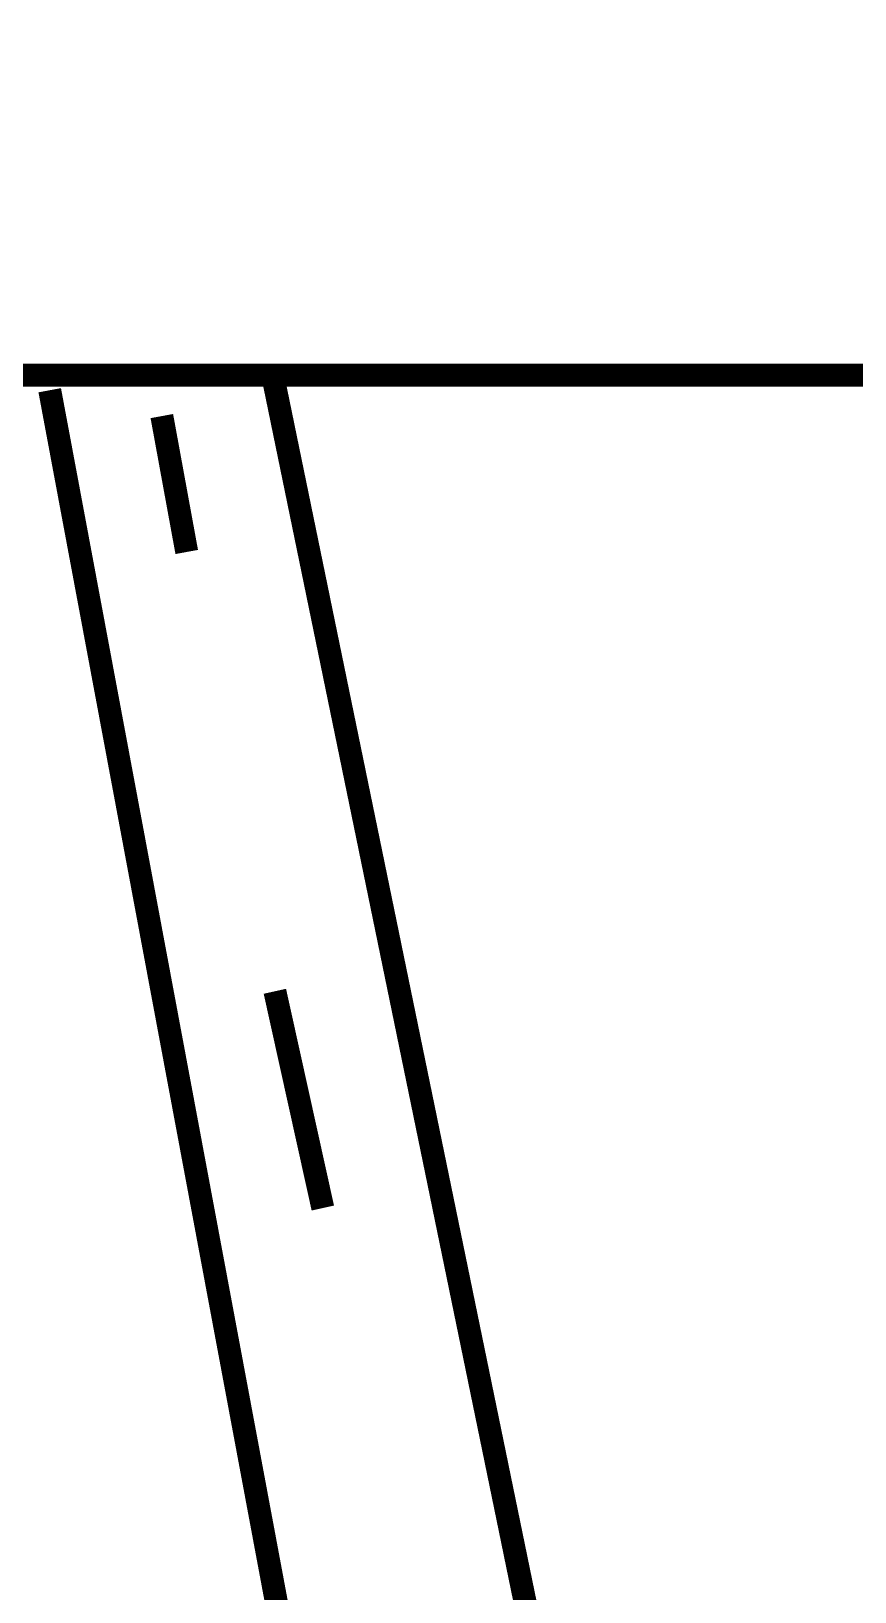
# Model space of a CAD drawing. Header units: inches. Extents: x -340059099 to 1458168, y 1119167 to 1294232938.
# Drawn here: x 454809 to 455348, y 2625667 to 2626688 of the extents above; entities that cross this region are included whole.
import ezdxf

# ---------------------------------------------------------------- set-up
doc = ezdxf.new("R2010")
doc.units = ezdxf.units.IN
doc.header["$MEASUREMENT"] = 0
doc.layers.add('Text', color=7, linetype='Continuous')

msp = doc.modelspace()

# ---------------------------------------------------------------- linework, layer by layer
at = {"layer": 'Text', "const_width": 15}
msp.add_lwpolyline([(454607.1, 2626462.8), (472435.3, 2626462.8), (472435.3, 2614491.3), (454607.1, 2614491.3)], close=True, dxfattribs=at)
for points in [[(454966.4, 2626466.8), (455132.6, 2625659.7), (455257.5, 2625052.8), (455399.1, 2624488.6), (455431.7, 2624256.4), (455410.9, 2624033), (455390.2, 2623784.7), (455329.6, 2623353.1), (455289.8, 2622961.1), (455256.8, 2622711.2), (455288.1, 2622352.6), (455359.9, 2621967.7), (455407, 2621800), (455464.2, 2621667.8), (455558.9, 2621529.7), (455893.1, 2621154.5), (456208.1, 2620774)], [(454821.3, 2626452.9), (454975.8, 2625627.4), (455101.5, 2625017.2), (455241.9, 2624458), (455270.6, 2624252.6), (455251.5, 2624047.1), (455231.1, 2623802.5), (455170.8, 2623372.3), (455130.9, 2622979.7), (455095.8, 2622714.7), (455129.4, 2622330.9), (455203.9, 2621931.3), (455255.9, 2621746.3), (455323.5, 2621590), (455432.7, 2621430.9), (455771.6, 2621050.2), (456087.5, 2620668.8)], [(454894.7, 2626436), (454911, 2626347.1)], [(454968.7, 2626059.7), (455000.1, 2625917.9)]]:
    msp.add_lwpolyline(points, dxfattribs=at)
at = {"layer": 'Text', "color": 1}
msp.add_circle((469844, 2616428.5), 81808, dxfattribs=at)

doc.saveas('drawing.dxf')
